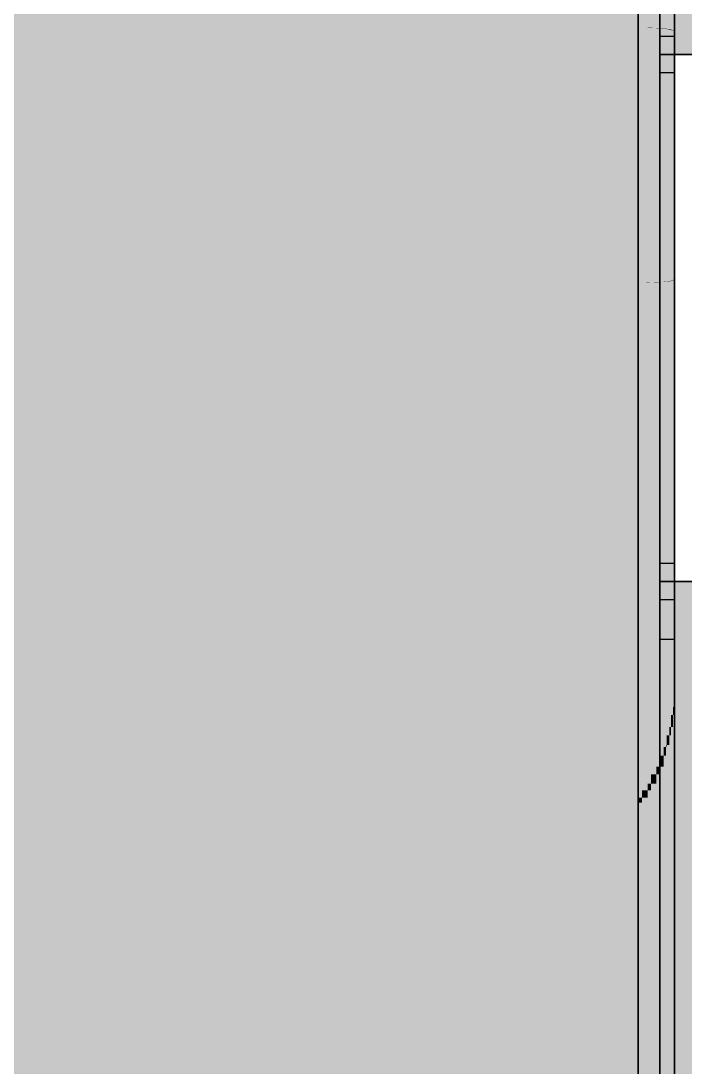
# Model space of a CAD drawing. Extents: x 0 to 756, y -25 to 420.
# Drawn here: x 351.031 to 352.869, y 303.188 to 306.086 of the extents above; entities that cross this region are included whole.
import ezdxf

# ---------------------------------------------------------------- set-up
doc = ezdxf.new("R2010")
doc.units = 0
doc.layers.get('0').update_dxf_attribs({"lineweight": 25})
doc.layers.add('0-Shading', color=7, linetype='Continuous', lineweight=25)
for name, color, linetype, lineweight, true_color in [('L_Aussenluft', 7, 'Continuous', 35, 0x66ff33), ('L_Aussenluft-Shading', 7, 'Continuous', 35, 0x66ff33), ('L_Fortluft', 7, 'Continuous', 35, 0x993300), ('L_Fortluft-Shading', 7, 'Continuous', 35, 0x993300), ('L_Schalldaempfer', 7, 'Continuous', 35, 0xababab)]:
    doc.layers.add(name, color=color, linetype=linetype, lineweight=lineweight, true_color=true_color)

# ---------------------------------------------------------------- blocks, each defined once
blk = doc.blocks.new('Shading-A0T78ONBOY', base_point=(329.6628, 313.8124))
at = {"layer": '0-Shading', "color": 7, "true_color": 0xffffff}
for points in [[(337.5837, 306.067), (352.7394, 306.067), (329.6659, 312.9883)], [(352.7394, 306.067), (329.6659, 312.9883), (352.7394, 312.9883)], [(337.6473, 306.0631), (352.7994, 306.0631), (339.0448, 306.7015)], [(352.7994, 306.0631), (339.0448, 306.7015), (352.7994, 306.7015)], [(338.9114, 305.3638), (352.7994, 305.3638), (337.8099, 306.1122)], [(352.7994, 305.3638), (337.8099, 306.1122), (352.7994, 306.1122)], [(340.4812, 305.3599), (352.7394, 305.3599), (341.555, 306.1174)], [(352.7394, 305.3599), (341.555, 306.1174), (352.7394, 306.1174)], [(341.224, 303.9211), (352.7394, 306.067), (337.5837, 306.067)], [(341.0233, 304.06), (352.7994, 306.0631), (337.6473, 306.0631)], [(352.7994, 304.06), (341.0233, 304.06), (352.7994, 306.0631)], [(352.7394, 303.9211), (341.224, 303.9211), (352.7394, 306.067)], [(336.7736, 300.6853), (352.7394, 300.6853), (341.2107, 305.3599)], [(340.4339, 304.4659), (352.7066, 304.4659), (352.7994, 305.3638)], [(340.4339, 304.4659), (352.7994, 305.3638), (341.2863, 305.3638)], [(352.7394, 300.6853), (341.2107, 305.3599), (352.7394, 305.3599)], [(352.3474, 300.9891), (352.7994, 300.9891), (352.7994, 305.3638)], [(346.5389, 300.9891), (352.3474, 300.9891), (340.4339, 304.4659)], [(352.3474, 300.9891), (340.4339, 304.4659), (352.7066, 304.4659)], [(352.7994, 304.1668), (352.8367, 304.1668), (352.7994, 304.373)], [(352.8367, 304.1668), (352.7994, 304.373), (352.8394, 304.373)], [(352.8017, 304.1958), (352.8394, 304.1958), (352.7994, 304.373)], [(352.8394, 304.1958), (352.7994, 304.373), (352.8394, 304.373)], [(352.7994, 304.1958), (352.8017, 304.1958), (352.7994, 304.373)], [(352.8367, 304.1668), (352.8394, 304.1668), (352.8394, 304.373)], [(352.7994, 304.0575), (352.8035, 304.0575), (352.7994, 304.1958)], [(352.8035, 304.0575), (352.7994, 304.1958), (352.8017, 304.1958)], [(352.8035, 304.0575), (352.8394, 304.0575), (352.8017, 304.1958)], [(352.8394, 304.0575), (352.8017, 304.1958), (352.8394, 304.1958)], [(352.7994, 301.2929), (352.8367, 304.1668), (352.7994, 304.1668)], [(352.7994, 301.2929), (352.8394, 301.2929), (352.8367, 304.1668)], [(352.8394, 301.2929), (352.8367, 304.1668), (352.8394, 304.1668)], [(348.5567, 299.5903), (352.7994, 304.06), (341.0233, 304.06)], [(351.0777, 302.2462), (352.7994, 302.2462), (352.7994, 304.06)], [(352.7994, 303.6191), (352.8092, 303.6191), (352.7994, 304.0575)], [(352.8092, 303.6191), (352.7994, 304.0575), (352.8035, 304.0575)], [(352.8092, 303.6191), (352.8394, 303.6191), (352.8035, 304.0575)], [(352.8394, 303.6191), (352.8035, 304.0575), (352.8394, 304.0575)], [(348.6078, 299.5685), (352.7394, 303.9211), (341.224, 303.9211)], [(348.6078, 299.5685), (352.7394, 299.5685), (352.7394, 303.9211)], [(352.7994, 303.2215), (352.8144, 303.2215), (352.7994, 303.6191)], [(352.8144, 303.2215), (352.7994, 303.6191), (352.8092, 303.6191)], [(352.8144, 303.2215), (352.8394, 303.2215), (352.8092, 303.6191)], [(352.8394, 303.2215), (352.8092, 303.6191), (352.8394, 303.6191)], [(352.7994, 302.8167), (352.8196, 302.8167), (352.7994, 303.2215)], [(352.8196, 302.8167), (352.7994, 303.2215), (352.8144, 303.2215)], [(352.8196, 302.8167), (352.8394, 302.8167), (352.8144, 303.2215)], [(352.8394, 302.8167), (352.8144, 303.2215), (352.8394, 303.2215)]]:
    blk.add_solid(points, dxfattribs=at)
at = {"layer": '0-Shading', "color": 7, "true_color": 0xfdfdfd}
for points in [[(352.7533, 306.067), (352.7394, 306.067), (352.7641, 312.988)], [(352.7394, 306.067), (352.7641, 312.988), (352.7394, 312.988)], [(352.7653, 306.0669), (352.7533, 306.0669), (352.7653, 312.9879)], [(352.7533, 306.0669), (352.7653, 312.9879), (352.7641, 312.9879)], [(352.7443, 305.3601), (352.7579, 306.1172), (352.7439, 306.1172)], [(352.7572, 305.3601), (352.7443, 305.3601), (352.7579, 306.1172)], [(352.7621, 305.3601), (352.7572, 305.3601), (352.7624, 306.1171)], [(352.7572, 305.3601), (352.7624, 306.1171), (352.7579, 306.1171)], [(352.7533, 306.0669), (352.7394, 306.0669), (352.7394, 306.067)], [(352.7533, 306.0669), (352.7533, 306.067), (352.7394, 306.067)], [(352.75, 303.9349), (352.7394, 303.9349), (352.7533, 306.0669)], [(352.7394, 303.9349), (352.7533, 306.0669), (352.7394, 306.0669)], [(352.7653, 303.9548), (352.75, 303.9548), (352.7653, 306.0667)], [(352.75, 303.9548), (352.7653, 306.0667), (352.7533, 306.0667)], [(352.7653, 306.0667), (352.7533, 306.0667), (352.7533, 306.0669)], [(352.7653, 306.0667), (352.7653, 306.0669), (352.7533, 306.0669)], [(352.7572, 305.3599), (352.7443, 305.3599), (352.7572, 305.3601)], [(352.7443, 305.3599), (352.7572, 305.3601), (352.7443, 305.3601)], [(352.747, 300.6938), (352.7572, 305.3599), (352.7443, 305.3599)], [(352.7527, 300.6938), (352.747, 300.6938), (352.7572, 305.3599)], [(352.7603, 300.7024), (352.7527, 300.7024), (352.7621, 305.3601)], [(352.7527, 300.7024), (352.7621, 305.3601), (352.7572, 305.3601)], [(352.7621, 305.3601), (352.7572, 305.3601), (352.7621, 305.3601)], [(352.7572, 305.3601), (352.7621, 305.3601), (352.7572, 305.3601)], [(352.75, 303.9349), (352.7653, 303.9548), (352.75, 303.9548)], [(352.7653, 303.9349), (352.75, 303.9349), (352.7653, 303.9548)], [(352.7394, 303.9211), (352.75, 303.9349), (352.7394, 303.9349)], [(352.75, 303.9211), (352.7394, 303.9211), (352.75, 303.9349)], [(352.7653, 298.127), (352.7409, 298.127), (352.7653, 303.9349)], [(352.7409, 298.127), (352.7653, 303.9349), (352.75, 303.9349)], [(352.7409, 298.127), (352.7394, 298.127), (352.75, 303.9211)], [(352.7394, 298.127), (352.75, 303.9211), (352.7394, 303.9211)]]:
    blk.add_solid(points, dxfattribs=at)
at = {"layer": '0-Shading', "color": 7, "true_color": 0xf5f5f5}
for points in [[(352.7783, 306.0667), (352.7653, 306.0667), (352.7883, 312.987)], [(352.7653, 306.0667), (352.7883, 312.987), (352.7653, 312.987)], [(352.7894, 306.0662), (352.7783, 306.0662), (352.7894, 312.987)], [(352.7783, 306.0662), (352.7894, 312.987), (352.7883, 312.987)], [(352.7715, 305.3609), (352.784, 306.116), (352.7709, 306.116)], [(352.7835, 305.3609), (352.7715, 305.3609), (352.784, 306.116)], [(352.7783, 306.0662), (352.7653, 306.0662), (352.7653, 306.0667)], [(352.7783, 306.0662), (352.7783, 306.0667), (352.7653, 306.0667)], [(352.7752, 303.9731), (352.7653, 303.9731), (352.7783, 306.0662)], [(352.7653, 303.9731), (352.7783, 306.0662), (352.7653, 306.0662)], [(352.7894, 303.9991), (352.7752, 303.9991), (352.7894, 306.0657)], [(352.7752, 303.9991), (352.7894, 306.0657), (352.7783, 306.0657)], [(352.7894, 306.0657), (352.7783, 306.0657), (352.7783, 306.0662)], [(352.7894, 306.0657), (352.7894, 306.0662), (352.7783, 306.0662)], [(352.7835, 305.3604), (352.7715, 305.3604), (352.7835, 305.3609)], [(352.7715, 305.3604), (352.7835, 305.3609), (352.7715, 305.3609)], [(352.7749, 300.7529), (352.7835, 305.3604), (352.7715, 305.3604)], [(352.7803, 300.7529), (352.7749, 300.7529), (352.7835, 305.3604)], [(352.7752, 303.9731), (352.7894, 303.9991), (352.7752, 303.9991)], [(352.7894, 303.9731), (352.7752, 303.9731), (352.7894, 303.9991)], [(352.7653, 303.9548), (352.7752, 303.9731), (352.7653, 303.9731)], [(352.7752, 303.9548), (352.7653, 303.9548), (352.7752, 303.9731)], [(352.7667, 298.1267), (352.7653, 298.1267), (352.7752, 303.9548)], [(352.7653, 298.1267), (352.7752, 303.9548), (352.7653, 303.9548)], [(352.7894, 298.1266), (352.7667, 298.1266), (352.7894, 303.9731)], [(352.7667, 298.1266), (352.7894, 303.9731), (352.7752, 303.9731)]]:
    blk.add_solid(points, dxfattribs=at)
at = {"layer": '0-Shading', "color": 254, "true_color": 0xe4e4e4}
for points in [[(352.8005, 306.0657), (352.7894, 306.0657), (352.8057, 310.2325)], [(352.7894, 306.0657), (352.8057, 310.2325), (352.7894, 310.2325)], [(352.8101, 306.0649), (352.8005, 306.0649), (352.8101, 310.2215)], [(352.8005, 306.0649), (352.8101, 310.2215), (352.8057, 310.2215)], [(352.7922, 305.3622), (352.8032, 306.1143), (352.7919, 306.1143)], [(352.8025, 305.3622), (352.7922, 305.3622), (352.8032, 306.1143)], [(352.8005, 306.0649), (352.7894, 306.0649), (352.7894, 306.0657)], [(352.8005, 306.0649), (352.8005, 306.0657), (352.7894, 306.0657)], [(352.798, 304.0207), (352.7894, 304.0207), (352.8005, 306.0649)], [(352.7894, 304.0207), (352.8005, 306.0649), (352.7894, 306.0649)], [(352.8101, 304.0511), (352.798, 304.0511), (352.8101, 306.0641)], [(352.798, 304.0511), (352.8101, 306.0641), (352.8005, 306.0641)], [(352.8101, 306.0641), (352.8005, 306.0641), (352.8005, 306.0649)], [(352.8101, 306.0641), (352.8101, 306.0649), (352.8005, 306.0649)], [(352.8025, 305.3614), (352.7922, 305.3614), (352.8025, 305.3622)], [(352.7922, 305.3614), (352.8025, 305.3622), (352.7922, 305.3622)], [(352.7937, 300.8347), (352.8025, 305.3614), (352.7922, 305.3614)], [(352.7984, 300.8347), (352.7937, 300.8347), (352.8025, 305.3614)], [(352.798, 304.0207), (352.8101, 304.0511), (352.798, 304.0511)], [(352.8101, 304.0207), (352.798, 304.0207), (352.8101, 304.0511)], [(352.7894, 303.9991), (352.798, 304.0207), (352.7894, 304.0207)], [(352.7979, 303.9991), (352.7894, 303.9991), (352.798, 304.0207)], [(352.8101, 302.3175), (352.7959, 302.3175), (352.8101, 304.0207)], [(352.7959, 302.3175), (352.8101, 304.0207), (352.798, 304.0207)], [(352.7959, 302.3339), (352.7894, 302.3339), (352.7979, 303.9991)], [(352.7894, 302.3339), (352.7979, 303.9991), (352.7894, 303.9991)]]:
    blk.add_solid(points, dxfattribs=at)
at = {"layer": '0-Shading', "color": 254, "true_color": 0xcdcdcd}
for points in [[(352.8187, 306.0641), (352.8101, 306.0641), (352.8209, 308.3748)], [(352.8101, 306.0641), (352.8209, 308.3748), (352.8101, 308.3748)], [(352.826, 306.0631), (352.8187, 306.0631), (352.826, 308.3622)], [(352.8187, 306.0631), (352.826, 308.3622), (352.8208, 308.3622)], [(352.8163, 305.3638), (352.8187, 306.1122), (352.8158, 306.1122)], [(352.8187, 305.3638), (352.8163, 305.3638), (352.8187, 306.1122)], [(352.8242, 305.3645), (352.8187, 305.3645), (352.8244, 306.1112)], [(352.8187, 305.3645), (352.8244, 306.1112), (352.8187, 306.1112)], [(352.8187, 306.0631), (352.8101, 306.0631), (352.8101, 306.0641)], [(352.8187, 306.0631), (352.8187, 306.0641), (352.8101, 306.0641)], [(352.8167, 304.0744), (352.8101, 304.0744), (352.8187, 306.0631)], [(352.8101, 304.0744), (352.8187, 306.0631), (352.8101, 306.0631)], [(352.826, 305.7178), (352.8183, 305.7178), (352.826, 306.0621)], [(352.8183, 305.7178), (352.826, 306.0621), (352.8187, 306.0621)], [(352.826, 306.0621), (352.8187, 306.0621), (352.8187, 306.0631)], [(352.826, 306.0621), (352.826, 306.0631), (352.8187, 306.0631)], [(352.8183, 304.08), (352.8167, 304.08), (352.8183, 305.7178)], [(352.826, 304.107), (352.8183, 304.107), (352.8183, 305.7178)], [(352.826, 304.107), (352.826, 305.7178), (352.8183, 305.7178)], [(352.8187, 305.3635), (352.8163, 305.3635), (352.8187, 305.3638)], [(352.8163, 305.3635), (352.8187, 305.3638), (352.8163, 305.3638)], [(352.8189, 301.9607), (352.8187, 305.3635), (352.8163, 305.3635)], [(352.8242, 305.3638), (352.8187, 305.3638), (352.8242, 305.3645)], [(352.8187, 305.3638), (352.8242, 305.3645), (352.8187, 305.3645)], [(352.8196, 301.0329), (352.8242, 305.3638), (352.8187, 305.3638)], [(352.8194, 301.9607), (352.8189, 301.9607), (352.8187, 305.3638)], [(352.8234, 301.0329), (352.8196, 301.0329), (352.8242, 305.3638)], [(352.8183, 304.08), (352.826, 304.107), (352.8183, 304.107)], [(352.826, 304.08), (352.8183, 304.08), (352.826, 304.107)], [(352.8101, 304.0511), (352.8167, 304.0744), (352.8101, 304.0744)], [(352.8167, 304.0511), (352.8101, 304.0511), (352.8167, 304.0744)], [(352.8183, 302.2604), (352.815, 302.2604), (352.8183, 304.0744)], [(352.815, 302.2604), (352.8183, 304.0744), (352.8167, 304.0744)], [(352.8167, 304.0744), (352.8183, 304.08), (352.8167, 304.08)], [(352.8183, 304.0744), (352.8167, 304.0744), (352.8183, 304.08)], [(352.826, 302.2462), (352.8183, 302.2462), (352.826, 304.08)], [(352.8183, 302.2462), (352.826, 304.08), (352.8183, 304.08)], [(352.815, 302.2815), (352.8101, 302.2815), (352.8167, 304.0511)], [(352.8101, 302.2815), (352.8167, 304.0511), (352.8101, 304.0511)]]:
    blk.add_solid(points, dxfattribs=at)
at = {"layer": '0-Shading', "color": 253, "true_color": 0xb0b0b0}
for points in [[(352.8314, 306.0621), (352.826, 306.0621), (352.8322, 307.5274)], [(352.826, 306.0621), (352.8322, 307.5274), (352.826, 307.5274)], [(352.836, 306.0609), (352.8314, 306.0609), (352.836, 307.5164)], [(352.8314, 306.0609), (352.836, 307.5164), (352.8322, 307.5164)], [(352.8289, 305.3666), (352.834, 306.1084), (352.8286, 306.1084)], [(352.8339, 305.3666), (352.8289, 305.3666), (352.834, 306.1084)], [(352.8314, 306.0609), (352.826, 306.0609), (352.826, 306.0621)], [(352.8314, 306.0609), (352.8314, 306.0621), (352.826, 306.0621)], [(352.8302, 304.1306), (352.826, 304.1306), (352.8314, 306.0609)], [(352.826, 304.1306), (352.8314, 306.0609), (352.826, 306.0609)], [(352.836, 304.1631), (352.8302, 304.1631), (352.836, 306.0598)], [(352.8302, 304.1631), (352.836, 306.0598), (352.8314, 306.0598)], [(352.836, 306.0598), (352.8314, 306.0598), (352.8314, 306.0609)], [(352.836, 306.0598), (352.836, 306.0609), (352.8314, 306.0609)], [(352.8339, 305.3654), (352.8289, 305.3654), (352.8339, 305.3666)], [(352.8289, 305.3654), (352.8339, 305.3666), (352.8289, 305.3666)], [(352.8304, 301.1773), (352.8339, 305.3654), (352.8289, 305.3654)], [(352.8328, 301.1773), (352.8304, 301.1773), (352.8339, 305.3654)], [(352.8302, 304.1306), (352.836, 304.1631), (352.8302, 304.1631)], [(352.836, 304.1306), (352.8302, 304.1306), (352.836, 304.1631)], [(352.826, 304.107), (352.8302, 304.1306), (352.826, 304.1306)], [(352.8302, 304.107), (352.826, 304.107), (352.8302, 304.1306)], [(352.836, 302.189), (352.829, 302.189), (352.836, 304.1306)], [(352.829, 302.189), (352.836, 304.1306), (352.8302, 304.1306)], [(352.8291, 302.2132), (352.826, 302.2132), (352.8302, 304.107)], [(352.826, 302.2132), (352.8302, 304.107), (352.826, 304.107)]]:
    blk.add_solid(points, dxfattribs=at)
at = {"layer": '0-Shading', "color": 252, "true_color": 0x909090}
for points in [[(352.8378, 306.0598), (352.836, 306.0598), (352.838, 307.0179)], [(352.836, 306.0598), (352.838, 307.0179), (352.836, 307.0179)], [(352.8394, 306.0584), (352.8378, 306.0584), (352.8394, 307.0093)], [(352.8378, 306.0584), (352.8394, 307.0093), (352.838, 307.0093)], [(352.8384, 305.3688), (352.8367, 305.3688), (352.8385, 306.1054)], [(352.8367, 305.3688), (352.8385, 306.1054), (352.8367, 306.1054)], [(352.8378, 306.0584), (352.836, 306.0584), (352.836, 306.0598)], [(352.8378, 306.0584), (352.8378, 306.0598), (352.836, 306.0598)], [(352.8374, 304.1855), (352.836, 304.1855), (352.8378, 306.0584)], [(352.836, 304.1855), (352.8378, 306.0584), (352.836, 306.0584)], [(352.8394, 304.2157), (352.8374, 304.2157), (352.8394, 306.0572)], [(352.8374, 304.2157), (352.8394, 306.0572), (352.8378, 306.0572)], [(352.8394, 306.0572), (352.8378, 306.0572), (352.8378, 306.0584)], [(352.8394, 306.0572), (352.8394, 306.0584), (352.8378, 306.0584)], [(352.8384, 305.3675), (352.8367, 305.3675), (352.8384, 305.3688)], [(352.8367, 305.3675), (352.8384, 305.3688), (352.8367, 305.3688)], [(352.8371, 301.3343), (352.8384, 305.3675), (352.8367, 305.3675)], [(352.838, 301.3343), (352.8371, 301.3343), (352.8384, 305.3675)], [(352.8374, 304.1855), (352.8394, 304.2157), (352.8374, 304.2157)], [(352.8394, 304.1855), (352.8374, 304.1855), (352.8394, 304.2157)], [(352.836, 304.1631), (352.8374, 304.1855), (352.836, 304.1855)], [(352.8374, 304.1631), (352.836, 304.1631), (352.8374, 304.1855)], [(352.8394, 302.1081), (352.837, 302.1081), (352.8394, 304.1855)], [(352.837, 302.1081), (352.8394, 304.1855), (352.8374, 304.1855)], [(352.837, 302.1337), (352.836, 302.1337), (352.8374, 304.1631)], [(352.836, 302.1337), (352.8374, 304.1631), (352.836, 304.1631)]]:
    blk.add_solid(points, dxfattribs=at)
at = {"layer": '0-Shading', "color": 7, "true_color": 0xfefefe}
for points in [[(352.7394, 305.3599), (352.7443, 305.3599), (352.7394, 306.1174)], [(352.7443, 305.3599), (352.7394, 306.1174), (352.7439, 306.1174)], [(352.7994, 305.993), (352.8394, 306.0027), (352.7994, 306.0027)], [(352.7994, 305.993), (352.8394, 305.993), (352.8394, 306.0027)], [(352.8394, 305.993), (352.8394, 306.0027), (352.7994, 306.0027)], [(352.7994, 305.993), (352.8394, 305.993), (352.7994, 306.0027)], [(352.7994, 305.993), (352.8394, 305.993), (352.8394, 306.0027)], [(352.7994, 305.993), (352.8394, 306.0027), (352.7994, 306.0027)], [(352.8394, 305.993), (352.8394, 306.0027), (352.7994, 306.0027)], [(352.7994, 305.993), (352.8394, 305.993), (352.7994, 306.0027)], [(352.7994, 305.9832), (352.8394, 305.993), (352.7994, 305.993)], [(352.7994, 305.9832), (352.8394, 305.9832), (352.8394, 305.993)], [(352.8394, 305.9832), (352.8394, 305.993), (352.7994, 305.993)], [(352.7994, 305.9832), (352.8394, 305.9832), (352.7994, 305.993)], [(352.7994, 305.9832), (352.8394, 305.9832), (352.8394, 305.993)], [(352.7994, 305.9832), (352.8394, 305.993), (352.7994, 305.993)], [(352.8394, 305.9832), (352.8394, 305.993), (352.7994, 305.993)], [(352.7994, 305.9832), (352.8394, 305.9832), (352.7994, 305.993)], [(352.747, 300.6881), (352.7394, 300.6881), (352.7443, 305.3599)], [(352.7394, 300.6881), (352.7443, 305.3599), (352.7394, 305.3599)], [(352.7994, 304.533), (352.8394, 304.5427), (352.7994, 304.5427)], [(352.7994, 304.533), (352.8394, 304.533), (352.8394, 304.5427)], [(352.8394, 304.533), (352.8394, 304.5427), (352.7994, 304.5427)], [(352.7994, 304.533), (352.8394, 304.533), (352.7994, 304.5427)], [(352.7994, 304.533), (352.8394, 304.533), (352.8394, 304.5427)], [(352.7994, 304.533), (352.8394, 304.5427), (352.7994, 304.5427)], [(352.8394, 304.533), (352.8394, 304.5427), (352.7994, 304.5427)], [(352.7994, 304.533), (352.8394, 304.533), (352.7994, 304.5427)], [(352.7994, 304.5232), (352.8394, 304.533), (352.7994, 304.533)], [(352.7994, 304.5232), (352.8394, 304.5232), (352.8394, 304.533)], [(352.8394, 304.5232), (352.8394, 304.533), (352.7994, 304.533)], [(352.7994, 304.5232), (352.8394, 304.5232), (352.7994, 304.533)], [(352.7994, 304.5232), (352.8394, 304.5232), (352.8394, 304.533)], [(352.7994, 304.5232), (352.8394, 304.533), (352.7994, 304.533)], [(352.8394, 304.5232), (352.8394, 304.533), (352.7994, 304.533)], [(352.7994, 304.5232), (352.8394, 304.5232), (352.7994, 304.533)]]:
    blk.add_solid(points, dxfattribs=at)
at = {"layer": '0-Shading', "color": 7, "true_color": 0xf9f9f9}
for points in [[(352.7715, 305.3604), (352.7621, 305.3604), (352.7709, 306.1167)], [(352.7621, 305.3604), (352.7709, 306.1167), (352.7624, 306.1167)], [(352.7994, 306.0027), (352.8394, 306.0027), (352.8394, 306.0121)], [(352.7994, 306.0027), (352.8394, 306.0121), (352.7994, 306.0121)], [(352.8394, 306.0027), (352.8394, 306.0121), (352.7994, 306.0121)], [(352.7994, 306.0027), (352.8394, 306.0027), (352.7994, 306.0121)], [(352.7994, 306.0027), (352.8394, 306.0027), (352.8394, 306.0121)], [(352.7994, 306.0027), (352.8394, 306.0121), (352.7994, 306.0121)], [(352.7994, 306.0027), (352.8394, 306.0027), (352.7994, 306.0121)], [(352.8394, 306.0027), (352.8394, 306.0121), (352.7994, 306.0121)], [(352.7994, 305.9738), (352.8394, 305.9832), (352.7994, 305.9832)], [(352.7994, 305.9738), (352.8394, 305.9738), (352.8394, 305.9832)], [(352.8394, 305.9738), (352.8394, 305.9832), (352.7994, 305.9832)], [(352.7994, 305.9738), (352.8394, 305.9738), (352.7994, 305.9832)], [(352.7994, 305.9738), (352.8394, 305.9832), (352.7994, 305.9832)], [(352.7994, 305.9738), (352.8394, 305.9738), (352.8394, 305.9832)], [(352.8394, 305.9738), (352.8394, 305.9832), (352.7994, 305.9832)], [(352.7994, 305.9738), (352.8394, 305.9738), (352.7994, 305.9832)], [(352.7749, 300.736), (352.7603, 300.736), (352.7715, 305.3601)], [(352.7603, 300.736), (352.7715, 305.3601), (352.7621, 305.3601)], [(352.7715, 305.3601), (352.7621, 305.3601), (352.7715, 305.3604)], [(352.7621, 305.3601), (352.7715, 305.3604), (352.7621, 305.3604)], [(352.7994, 304.5427), (352.8394, 304.5521), (352.7994, 304.5521)], [(352.7994, 304.5427), (352.8394, 304.5427), (352.8394, 304.5521)], [(352.8394, 304.5427), (352.8394, 304.5521), (352.7994, 304.5521)], [(352.7994, 304.5427), (352.8394, 304.5427), (352.7994, 304.5521)], [(352.7994, 304.5427), (352.8394, 304.5427), (352.8394, 304.5521)], [(352.7994, 304.5427), (352.8394, 304.5521), (352.7994, 304.5521)], [(352.8394, 304.5427), (352.8394, 304.5521), (352.7994, 304.5521)], [(352.7994, 304.5427), (352.8394, 304.5427), (352.7994, 304.5521)], [(352.7994, 304.5138), (352.8394, 304.5232), (352.7994, 304.5232)], [(352.7994, 304.5138), (352.8394, 304.5138), (352.8394, 304.5232)], [(352.8394, 304.5138), (352.8394, 304.5232), (352.7994, 304.5232)], [(352.7994, 304.5138), (352.8394, 304.5138), (352.7994, 304.5232)], [(352.7994, 304.5138), (352.8394, 304.5232), (352.7994, 304.5232)], [(352.7994, 304.5138), (352.8394, 304.5138), (352.8394, 304.5232)], [(352.8394, 304.5138), (352.8394, 304.5232), (352.7994, 304.5232)], [(352.7994, 304.5138), (352.8394, 304.5138), (352.7994, 304.5232)]]:
    blk.add_solid(points, dxfattribs=at)
at = {"layer": '0-Shading', "color": 7, "true_color": 0xefefef}
for points in [[(352.7922, 305.3614), (352.7835, 305.3614), (352.7919, 306.1154)], [(352.7835, 305.3614), (352.7919, 306.1154), (352.784, 306.1154)], [(352.7994, 306.0121), (352.8394, 306.0121), (352.8394, 306.0207)], [(352.7994, 306.0121), (352.8394, 306.0207), (352.7994, 306.0207)], [(352.8394, 306.0121), (352.8394, 306.0207), (352.7994, 306.0207)], [(352.7994, 306.0121), (352.8394, 306.0121), (352.7994, 306.0207)], [(352.7994, 306.0121), (352.8394, 306.0121), (352.8394, 306.0207)], [(352.7994, 306.0121), (352.8394, 306.0207), (352.7994, 306.0207)], [(352.7994, 306.0121), (352.8394, 306.0121), (352.7994, 306.0207)], [(352.8394, 306.0121), (352.8394, 306.0207), (352.7994, 306.0207)], [(352.7994, 305.9652), (352.8394, 305.9738), (352.7994, 305.9738)], [(352.7994, 305.9652), (352.8394, 305.9652), (352.8394, 305.9738)], [(352.8394, 305.9652), (352.8394, 305.9738), (352.7994, 305.9738)], [(352.7994, 305.9652), (352.8394, 305.9652), (352.7994, 305.9738)], [(352.7994, 305.9652), (352.8394, 305.9738), (352.7994, 305.9738)], [(352.7994, 305.9652), (352.8394, 305.9652), (352.8394, 305.9738)], [(352.8394, 305.9652), (352.8394, 305.9738), (352.7994, 305.9738)], [(352.7994, 305.9652), (352.8394, 305.9652), (352.7994, 305.9738)], [(352.7937, 300.8074), (352.7803, 300.8074), (352.7922, 305.3609)], [(352.7803, 300.8074), (352.7922, 305.3609), (352.7835, 305.3609)], [(352.7922, 305.3609), (352.7835, 305.3609), (352.7922, 305.3614)], [(352.7835, 305.3609), (352.7922, 305.3614), (352.7835, 305.3614)], [(352.7994, 304.5521), (352.8394, 304.5607), (352.7994, 304.5607)], [(352.7994, 304.5521), (352.8394, 304.5521), (352.8394, 304.5607)], [(352.8394, 304.5521), (352.8394, 304.5607), (352.7994, 304.5607)], [(352.7994, 304.5521), (352.8394, 304.5521), (352.7994, 304.5607)], [(352.7994, 304.5521), (352.8394, 304.5521), (352.8394, 304.5607)], [(352.7994, 304.5521), (352.8394, 304.5607), (352.7994, 304.5607)], [(352.7994, 304.5521), (352.8394, 304.5521), (352.7994, 304.5607)], [(352.8394, 304.5521), (352.8394, 304.5607), (352.7994, 304.5607)], [(352.7994, 304.5052), (352.8394, 304.5138), (352.7994, 304.5138)], [(352.7994, 304.5052), (352.8394, 304.5052), (352.8394, 304.5138)], [(352.8394, 304.5052), (352.8394, 304.5138), (352.7994, 304.5138)], [(352.7994, 304.5052), (352.8394, 304.5052), (352.7994, 304.5138)], [(352.7994, 304.5052), (352.8394, 304.5138), (352.7994, 304.5138)], [(352.7994, 304.5052), (352.8394, 304.5052), (352.8394, 304.5138)], [(352.8394, 304.5052), (352.8394, 304.5138), (352.7994, 304.5138)], [(352.7994, 304.5052), (352.8394, 304.5052), (352.7994, 304.5138)]]:
    blk.add_solid(points, dxfattribs=at)
at = {"layer": '0-Shading', "color": 254, "true_color": 0xe2e2e2}
for points in [[(352.8101, 305.3628), (352.8025, 305.3628), (352.8101, 306.1136)], [(352.8025, 305.3628), (352.8101, 306.1136), (352.8032, 306.1136)], [(352.7994, 306.0207), (352.8394, 306.0207), (352.8394, 306.0283)], [(352.7994, 306.0207), (352.8394, 306.0283), (352.7994, 306.0283)], [(352.8394, 306.0207), (352.8394, 306.0283), (352.7994, 306.0283)], [(352.7994, 306.0207), (352.8394, 306.0207), (352.7994, 306.0283)], [(352.7994, 306.0207), (352.8394, 306.0207), (352.8394, 306.0283)], [(352.7994, 306.0207), (352.8394, 306.0283), (352.7994, 306.0283)], [(352.7994, 306.0207), (352.8394, 306.0207), (352.7994, 306.0283)], [(352.8394, 306.0207), (352.8394, 306.0283), (352.7994, 306.0283)], [(352.7994, 305.9576), (352.8394, 305.9652), (352.7994, 305.9652)], [(352.7994, 305.9576), (352.8394, 305.9576), (352.8394, 305.9652)], [(352.8394, 305.9576), (352.8394, 305.9652), (352.7994, 305.9652)], [(352.7994, 305.9576), (352.8394, 305.9576), (352.7994, 305.9652)], [(352.7994, 305.9576), (352.8394, 305.9652), (352.7994, 305.9652)], [(352.7994, 305.9576), (352.8394, 305.9576), (352.8394, 305.9652)], [(352.8394, 305.9576), (352.8394, 305.9652), (352.7994, 305.9652)], [(352.7994, 305.9576), (352.8394, 305.9576), (352.7994, 305.9652)], [(352.8101, 300.9078), (352.7985, 300.9078), (352.8101, 305.3622)], [(352.7985, 300.9078), (352.8101, 305.3622), (352.8025, 305.3622)], [(352.8101, 305.3622), (352.8025, 305.3622), (352.8101, 305.3628)], [(352.8025, 305.3622), (352.8101, 305.3628), (352.8025, 305.3628)], [(352.7994, 304.5607), (352.8394, 304.5683), (352.7994, 304.5683)], [(352.7994, 304.5607), (352.8394, 304.5607), (352.8394, 304.5683)], [(352.8394, 304.5607), (352.8394, 304.5683), (352.7994, 304.5683)], [(352.7994, 304.5607), (352.8394, 304.5607), (352.7994, 304.5683)], [(352.7994, 304.5607), (352.8394, 304.5607), (352.8394, 304.5683)], [(352.7994, 304.5607), (352.8394, 304.5683), (352.7994, 304.5683)], [(352.7994, 304.5607), (352.8394, 304.5607), (352.7994, 304.5683)], [(352.8394, 304.5607), (352.8394, 304.5683), (352.7994, 304.5683)], [(352.7994, 304.4976), (352.8394, 304.5052), (352.7994, 304.5052)], [(352.7994, 304.4976), (352.8394, 304.4976), (352.8394, 304.5052)], [(352.8394, 304.4976), (352.8394, 304.5052), (352.7994, 304.5052)], [(352.7994, 304.4976), (352.8394, 304.4976), (352.7994, 304.5052)], [(352.7994, 304.4976), (352.8394, 304.5052), (352.7994, 304.5052)], [(352.7994, 304.4976), (352.8394, 304.4976), (352.8394, 304.5052)], [(352.8394, 304.4976), (352.8394, 304.5052), (352.7994, 304.5052)], [(352.7994, 304.4976), (352.8394, 304.4976), (352.7994, 304.5052)]]:
    blk.add_solid(points, dxfattribs=at)
at = {"layer": '0-Shading', "color": 254, "true_color": 0xd0d0d0}
for points in [[(352.8163, 305.3635), (352.8101, 305.3635), (352.8158, 306.1127)], [(352.8101, 305.3635), (352.8158, 306.1127), (352.8101, 306.1127)], [(352.7994, 306.0283), (352.8394, 306.0283), (352.8394, 306.0345)], [(352.7994, 306.0283), (352.8394, 306.0345), (352.7994, 306.0345)], [(352.8394, 306.0283), (352.8394, 306.0345), (352.7994, 306.0345)], [(352.7994, 306.0283), (352.8394, 306.0283), (352.7994, 306.0345)], [(352.7994, 306.0283), (352.8394, 306.0283), (352.8394, 306.0345)], [(352.7994, 306.0283), (352.8394, 306.0345), (352.7994, 306.0345)], [(352.7994, 306.0283), (352.8394, 306.0283), (352.7994, 306.0345)], [(352.8394, 306.0283), (352.8394, 306.0345), (352.7994, 306.0345)], [(352.7994, 305.9514), (352.8394, 305.9576), (352.7994, 305.9576)], [(352.7994, 305.9514), (352.8394, 305.9514), (352.8394, 305.9576)], [(352.8394, 305.9514), (352.8394, 305.9576), (352.7994, 305.9576)], [(352.7994, 305.9514), (352.8394, 305.9514), (352.7994, 305.9576)], [(352.7994, 305.9514), (352.8394, 305.9576), (352.7994, 305.9576)], [(352.7994, 305.9514), (352.8394, 305.9514), (352.8394, 305.9576)], [(352.8394, 305.9514), (352.8394, 305.9576), (352.7994, 305.9576)], [(352.7994, 305.9514), (352.8394, 305.9514), (352.7994, 305.9576)], [(352.8163, 305.3628), (352.8101, 305.3628), (352.8163, 305.3635)], [(352.8101, 305.3628), (352.8163, 305.3635), (352.8101, 305.3635)], [(352.8196, 300.9958), (352.8101, 300.9958), (352.8163, 305.3628)], [(352.8101, 300.9958), (352.8163, 305.3628), (352.8101, 305.3628)], [(352.7994, 304.5683), (352.8394, 304.5745), (352.7994, 304.5745)], [(352.7994, 304.5683), (352.8394, 304.5683), (352.8394, 304.5745)], [(352.8394, 304.5683), (352.8394, 304.5745), (352.7994, 304.5745)], [(352.7994, 304.5683), (352.8394, 304.5683), (352.7994, 304.5745)], [(352.7994, 304.5683), (352.8394, 304.5683), (352.8394, 304.5745)], [(352.7994, 304.5683), (352.8394, 304.5745), (352.7994, 304.5745)], [(352.7994, 304.5683), (352.8394, 304.5683), (352.7994, 304.5745)], [(352.8394, 304.5683), (352.8394, 304.5745), (352.7994, 304.5745)], [(352.7994, 304.4914), (352.8394, 304.4976), (352.7994, 304.4976)], [(352.7994, 304.4914), (352.8394, 304.4914), (352.8394, 304.4976)], [(352.8394, 304.4914), (352.8394, 304.4976), (352.7994, 304.4976)], [(352.7994, 304.4914), (352.8394, 304.4914), (352.7994, 304.4976)], [(352.7994, 304.4914), (352.8394, 304.4976), (352.7994, 304.4976)], [(352.7994, 304.4914), (352.8394, 304.4914), (352.8394, 304.4976)], [(352.8394, 304.4914), (352.8394, 304.4976), (352.7994, 304.4976)], [(352.7994, 304.4914), (352.8394, 304.4914), (352.7994, 304.4976)]]:
    blk.add_solid(points, dxfattribs=at)
at = {"layer": '0-Shading', "color": 9, "true_color": 0xbbbbbb}
for points in [[(352.8289, 305.3654), (352.8242, 305.3654), (352.8286, 306.1101)], [(352.8242, 305.3654), (352.8286, 306.1101), (352.8244, 306.1101)], [(352.7994, 306.0345), (352.8394, 306.0345), (352.8394, 306.0392)], [(352.7994, 306.0345), (352.8394, 306.0392), (352.7994, 306.0392)], [(352.8394, 306.0345), (352.8394, 306.0392), (352.7994, 306.0392)], [(352.7994, 306.0345), (352.8394, 306.0345), (352.7994, 306.0392)], [(352.7994, 306.0345), (352.8394, 306.0345), (352.8394, 306.0392)], [(352.7994, 306.0345), (352.8394, 306.0392), (352.7994, 306.0392)], [(352.7994, 306.0345), (352.8394, 306.0345), (352.7994, 306.0392)], [(352.8394, 306.0345), (352.8394, 306.0392), (352.7994, 306.0392)], [(352.7994, 305.9467), (352.8394, 305.9514), (352.7994, 305.9514)], [(352.7994, 305.9467), (352.8394, 305.9467), (352.8394, 305.9514)], [(352.8394, 305.9467), (352.8394, 305.9514), (352.7994, 305.9514)], [(352.7994, 305.9467), (352.8394, 305.9467), (352.7994, 305.9514)], [(352.7994, 305.9467), (352.8394, 305.9514), (352.7994, 305.9514)], [(352.7994, 305.9467), (352.8394, 305.9467), (352.8394, 305.9514)], [(352.8394, 305.9467), (352.8394, 305.9514), (352.7994, 305.9514)], [(352.7994, 305.9467), (352.8394, 305.9467), (352.7994, 305.9514)], [(352.8304, 301.1326), (352.8234, 301.1326), (352.8289, 305.3645)], [(352.8234, 301.1326), (352.8289, 305.3645), (352.8242, 305.3645)], [(352.8289, 305.3645), (352.8242, 305.3645), (352.8289, 305.3654)], [(352.8242, 305.3645), (352.8289, 305.3654), (352.8242, 305.3654)], [(352.7994, 304.5745), (352.8394, 304.5791), (352.7994, 304.5791)], [(352.7994, 304.5745), (352.8394, 304.5745), (352.8394, 304.5791)], [(352.8394, 304.5745), (352.8394, 304.5791), (352.7994, 304.5791)], [(352.7994, 304.5745), (352.8394, 304.5745), (352.7994, 304.5791)], [(352.7994, 304.5745), (352.8394, 304.5745), (352.8394, 304.5791)], [(352.7994, 304.5745), (352.8394, 304.5791), (352.7994, 304.5791)], [(352.7994, 304.5745), (352.8394, 304.5745), (352.7994, 304.5791)], [(352.8394, 304.5745), (352.8394, 304.5791), (352.7994, 304.5791)], [(352.7994, 304.4868), (352.8394, 304.4914), (352.7994, 304.4914)], [(352.7994, 304.4868), (352.8394, 304.4868), (352.8394, 304.4914)], [(352.8394, 304.4868), (352.8394, 304.4914), (352.7994, 304.4914)], [(352.7994, 304.4868), (352.8394, 304.4868), (352.7994, 304.4914)], [(352.7994, 304.4868), (352.8394, 304.4914), (352.7994, 304.4914)], [(352.7994, 304.4868), (352.8394, 304.4868), (352.8394, 304.4914)], [(352.8394, 304.4868), (352.8394, 304.4914), (352.7994, 304.4914)], [(352.7994, 304.4868), (352.8394, 304.4868), (352.7994, 304.4914)]]:
    blk.add_solid(points, dxfattribs=at)
at = {"layer": '0-Shading', "color": 253, "true_color": 0xa4a4a4}
for points in [[(352.8367, 305.3675), (352.8339, 305.3675), (352.8367, 306.1073)], [(352.8339, 305.3675), (352.8367, 306.1073), (352.834, 306.1073)], [(352.7994, 306.0392), (352.8394, 306.0392), (352.8394, 306.042)], [(352.7994, 306.0392), (352.8394, 306.042), (352.7994, 306.042)], [(352.8394, 306.0392), (352.8394, 306.042), (352.7994, 306.042)], [(352.7994, 306.0392), (352.8394, 306.0392), (352.7994, 306.042)], [(352.7994, 306.0392), (352.8394, 306.0392), (352.8394, 306.042)], [(352.7994, 306.0392), (352.8394, 306.042), (352.7994, 306.042)], [(352.7994, 306.0392), (352.8394, 306.0392), (352.7994, 306.042)], [(352.8394, 306.0392), (352.8394, 306.042), (352.7994, 306.042)], [(352.7994, 305.9439), (352.8394, 305.9467), (352.7994, 305.9467)], [(352.7994, 305.9439), (352.8394, 305.9439), (352.8394, 305.9467)], [(352.8394, 305.9439), (352.8394, 305.9467), (352.7994, 305.9467)], [(352.7994, 305.9439), (352.8394, 305.9439), (352.7994, 305.9467)], [(352.7994, 305.9439), (352.8394, 305.9467), (352.7994, 305.9467)], [(352.7994, 305.9439), (352.8394, 305.9439), (352.8394, 305.9467)], [(352.8394, 305.9439), (352.8394, 305.9467), (352.7994, 305.9467)], [(352.7994, 305.9439), (352.8394, 305.9439), (352.7994, 305.9467)], [(352.8371, 301.2845), (352.8329, 301.2845), (352.8367, 305.3666)], [(352.8329, 301.2845), (352.8367, 305.3666), (352.8339, 305.3666)], [(352.8367, 305.3666), (352.8339, 305.3666), (352.8367, 305.3675)], [(352.8339, 305.3666), (352.8367, 305.3675), (352.8339, 305.3675)], [(352.7994, 304.5791), (352.8394, 304.582), (352.7994, 304.582)], [(352.7994, 304.5791), (352.8394, 304.5791), (352.8394, 304.582)], [(352.8394, 304.5791), (352.8394, 304.582), (352.7994, 304.582)], [(352.7994, 304.5791), (352.8394, 304.5791), (352.7994, 304.582)], [(352.7994, 304.5791), (352.8394, 304.5791), (352.8394, 304.582)], [(352.7994, 304.5791), (352.8394, 304.582), (352.7994, 304.582)], [(352.7994, 304.5791), (352.8394, 304.5791), (352.7994, 304.582)], [(352.8394, 304.5791), (352.8394, 304.582), (352.7994, 304.582)], [(352.7994, 304.4839), (352.8394, 304.4868), (352.7994, 304.4868)], [(352.7994, 304.4839), (352.8394, 304.4839), (352.8394, 304.4868)], [(352.8394, 304.4839), (352.8394, 304.4868), (352.7994, 304.4868)], [(352.7994, 304.4839), (352.8394, 304.4839), (352.7994, 304.4868)], [(352.7994, 304.4839), (352.8394, 304.4868), (352.7994, 304.4868)], [(352.7994, 304.4839), (352.8394, 304.4839), (352.8394, 304.4868)], [(352.8394, 304.4839), (352.8394, 304.4868), (352.7994, 304.4868)], [(352.7994, 304.4839), (352.8394, 304.4839), (352.7994, 304.4868)]]:
    blk.add_solid(points, dxfattribs=at)
at = {"layer": '0-Shading', "color": 252, "true_color": 0x8b8b8b}
for points in [[(352.8394, 305.3697), (352.8384, 305.3697), (352.8394, 306.1043)], [(352.8384, 305.3697), (352.8394, 306.1043), (352.8385, 306.1043)], [(352.7994, 306.042), (352.8394, 306.042), (352.8394, 306.0429)], [(352.7994, 306.042), (352.8394, 306.0429), (352.7994, 306.0429)], [(352.8394, 306.042), (352.8394, 306.0429), (352.7994, 306.0429)], [(352.7994, 306.042), (352.8394, 306.042), (352.7994, 306.0429)], [(352.7994, 306.042), (352.8394, 306.042), (352.8394, 306.0429)], [(352.7994, 306.042), (352.8394, 306.0429), (352.7994, 306.0429)], [(352.7994, 306.042), (352.8394, 306.042), (352.7994, 306.0429)], [(352.8394, 306.042), (352.8394, 306.0429), (352.7994, 306.0429)], [(352.7994, 305.943), (352.8394, 305.9439), (352.7994, 305.9439)], [(352.7994, 305.943), (352.8394, 305.943), (352.8394, 305.9439)], [(352.8394, 305.943), (352.8394, 305.9439), (352.7994, 305.9439)], [(352.7994, 305.943), (352.8394, 305.943), (352.7994, 305.9439)], [(352.7994, 305.943), (352.8394, 305.9439), (352.7994, 305.9439)], [(352.7994, 305.943), (352.8394, 305.943), (352.8394, 305.9439)], [(352.8394, 305.943), (352.8394, 305.9439), (352.7994, 305.9439)], [(352.7994, 305.943), (352.8394, 305.943), (352.7994, 305.9439)], [(352.8394, 301.4449), (352.838, 301.4449), (352.8394, 305.3688)], [(352.838, 301.4449), (352.8394, 305.3688), (352.8384, 305.3688)], [(352.8394, 305.3688), (352.8384, 305.3688), (352.8394, 305.3697)], [(352.8384, 305.3688), (352.8394, 305.3697), (352.8384, 305.3697)], [(352.7994, 304.582), (352.8394, 304.5829), (352.7994, 304.5829)], [(352.7994, 304.582), (352.8394, 304.582), (352.8394, 304.5829)], [(352.8394, 304.582), (352.8394, 304.5829), (352.7994, 304.5829)], [(352.7994, 304.582), (352.8394, 304.582), (352.7994, 304.5829)], [(352.7994, 304.582), (352.8394, 304.582), (352.8394, 304.5829)], [(352.7994, 304.582), (352.8394, 304.5829), (352.7994, 304.5829)], [(352.7994, 304.582), (352.8394, 304.582), (352.7994, 304.5829)], [(352.8394, 304.582), (352.8394, 304.5829), (352.7994, 304.5829)], [(352.7994, 304.4829), (352.8394, 304.4839), (352.7994, 304.4839)], [(352.7994, 304.4829), (352.8394, 304.4829), (352.8394, 304.4839)], [(352.8394, 304.4829), (352.8394, 304.4839), (352.7994, 304.4839)], [(352.7994, 304.4829), (352.8394, 304.4829), (352.7994, 304.4839)], [(352.7994, 304.4829), (352.8394, 304.4839), (352.7994, 304.4839)], [(352.7994, 304.4829), (352.8394, 304.4829), (352.8394, 304.4839)], [(352.8394, 304.4829), (352.8394, 304.4839), (352.7994, 304.4839)], [(352.7994, 304.4829), (352.8394, 304.4829), (352.7994, 304.4839)]]:
    blk.add_solid(points, dxfattribs=at)
blk = doc.blocks.new('Shading-A0T78OP9OY', base_point=(354.1994, 303.7272))
at = {"layer": 'L_Fortluft-Shading', "color": 24, "true_color": 0x993300}
for points in [[(352.7994, 304.4829), (353.7994, 304.4829), (352.7994, 304.533)], [(353.7994, 304.4829), (352.7994, 304.533), (353.7994, 304.533)], [(352.7994, 304.2368), (353.7994, 304.2368), (352.7994, 304.4829)], [(353.7994, 304.2368), (352.7994, 304.4829), (353.7994, 304.4829)], [(352.7994, 304.073), (353.7994, 304.073), (352.7994, 304.2368)], [(353.7994, 304.073), (352.7994, 304.2368), (353.7994, 304.2368)], [(352.7994, 304.0417), (353.7994, 304.0417), (352.7994, 304.073)], [(353.7994, 304.0417), (352.7994, 304.073), (353.7994, 304.073)], [(352.7994, 303.5981), (353.7994, 303.5981), (352.7994, 304.0417)], [(353.7994, 303.5981), (352.7994, 304.0417), (353.7994, 304.0417)], [(352.7994, 303.1552), (353.7994, 303.1552), (352.7994, 303.5981)], [(353.7994, 303.1552), (352.7994, 303.5981), (353.7994, 303.5981)]]:
    blk.add_solid(points, dxfattribs=at)
blk = doc.blocks.new('Shading-A0T78OPJOY', base_point=(354.1994, 311.6643))
at = {"layer": 'L_Aussenluft-Shading', "color": 70, "true_color": 0x66ff33}
for points in [[(352.7994, 305.993), (353.7994, 305.993), (352.7994, 306.2975)], [(353.7994, 305.993), (352.7994, 306.2975), (353.7994, 306.2975)]]:
    blk.add_solid(points, dxfattribs=at)
blk = doc.blocks.new('3D-Objekt-A0T78OT1OY', base_point=(324.4794, 296.533))
at = {"color": 0, "lineweight": -2}
for p, q in [((352.7994, 297.0729), (352.7994, 313.7929)), ((352.7994, 297.1729), (352.7994, 313.7929)), ((352.7394, 313.7329), (352.7394, 297.0329)), ((352.7394, 297.1329), (352.7394, 313.7329)), ((352.8394, 297.1329), (352.8394, 313.7329)), ((352.8394, 313.7329), (352.8394, 297.1329)), ((352.7994, 306.0429), (352.7994, 306.042)), ((352.8394, 306.0429), (352.7994, 306.0429)), ((352.7994, 306.0429), (352.7994, 306.042)), ((352.8394, 306.0429), (352.7994, 306.0429)), ((352.7994, 306.042), (352.7994, 306.0429)), ((352.7994, 306.042), (352.7994, 306.0429)), ((352.7994, 306.042), (352.7994, 306.0391)), ((352.7994, 306.042), (352.7994, 306.0391)), ((352.7994, 306.0391), (352.7994, 306.042)), ((352.7994, 306.0391), (352.7994, 306.042)), ((352.8394, 306.042), (352.8394, 306.0429)), ((352.8394, 306.042), (352.8394, 306.0429)), ((352.8394, 306.0429), (352.8394, 306.042)), ((352.8394, 306.0429), (352.8394, 306.042)), ((352.8394, 306.0391), (352.8394, 306.042)), ((352.8394, 306.0391), (352.8394, 306.042)), ((352.8394, 306.042), (352.8394, 306.0391)), ((352.8394, 306.042), (352.8394, 306.0391)), ((352.7994, 306.0391), (352.7994, 306.0345)), ((352.7994, 306.0391), (352.7994, 306.0345)), ((352.7994, 306.0345), (352.7994, 306.0391)), ((352.7994, 306.0345), (352.7994, 306.0391)), ((352.7994, 306.0345), (352.7994, 306.0283)), ((352.7994, 306.0345), (352.7994, 306.0283)), ((352.7994, 306.0283), (352.7994, 306.0345)), ((352.7994, 306.0283), (352.7994, 306.0345)), ((352.7994, 306.0283), (352.7994, 306.0207)), ((352.7994, 306.0283), (352.7994, 306.0207)), ((352.7994, 306.0207), (352.7994, 306.0283)), ((352.7994, 306.0207), (352.7994, 306.0283)), ((352.7994, 306.0207), (352.7994, 306.0121)), ((352.7994, 306.0207), (352.7994, 306.0121)), ((352.7994, 306.0121), (352.7994, 306.0207)), ((352.7994, 306.0121), (352.7994, 306.0207)), ((352.7994, 306.0121), (352.7994, 306.0027)), ((352.7994, 306.0121), (352.7994, 306.0027)), ((352.7994, 306.0027), (352.7994, 306.0121)), ((352.7994, 306.0027), (352.7994, 306.0121)), ((352.8394, 306.0345), (352.8394, 306.0391)), ((352.8394, 306.0345), (352.8394, 306.0391)), ((352.8394, 306.0391), (352.8394, 306.0345)), ((352.8394, 306.0391), (352.8394, 306.0345)), ((352.8394, 306.0283), (352.8394, 306.0345)), ((352.8394, 306.0283), (352.8394, 306.0345)), ((352.8394, 306.0345), (352.8394, 306.0283)), ((352.8394, 306.0345), (352.8394, 306.0283)), ((352.8394, 306.0207), (352.8394, 306.0283)), ((352.8394, 306.0207), (352.8394, 306.0283)), ((352.8394, 306.0283), (352.8394, 306.0207)), ((352.8394, 306.0283), (352.8394, 306.0207)), ((352.8394, 306.0121), (352.8394, 306.0207)), ((352.8394, 306.0121), (352.8394, 306.0207)), ((352.8394, 306.0207), (352.8394, 306.0121)), ((352.8394, 306.0207), (352.8394, 306.0121)), ((352.8394, 306.0027), (352.8394, 306.0121)), ((352.8394, 306.0027), (352.8394, 306.0121)), ((352.8394, 306.0121), (352.8394, 306.0027)), ((352.8394, 306.0121), (352.8394, 306.0027)), ((352.7994, 306.0027), (352.7994, 305.9929)), ((352.7994, 306.0027), (352.7994, 305.9929)), ((352.7994, 305.9929), (352.7994, 306.0027)), ((352.7994, 305.9929), (352.7994, 306.0027)), ((352.7994, 305.9929), (352.7994, 305.9832)), ((352.7994, 305.9929), (352.7994, 305.9832)), ((352.7994, 305.9832), (352.7994, 305.9929)), ((352.7994, 305.9832), (352.7994, 305.9929)), ((352.7994, 305.9832), (352.7994, 305.9738)), ((352.7994, 305.9832), (352.7994, 305.9738)), ((352.7994, 305.9738), (352.7994, 305.9832)), ((352.7994, 305.9738), (352.7994, 305.9832)), ((352.8394, 305.9929), (352.8394, 306.0027)), ((352.8394, 305.9929), (352.8394, 306.0027)), ((352.8394, 306.0027), (352.8394, 305.9929)), ((352.8394, 306.0027), (352.8394, 305.9929)), ((352.8394, 305.9832), (352.8394, 305.9929)), ((352.8394, 305.9832), (352.8394, 305.9929)), ((352.8394, 305.9929), (352.8394, 305.9832)), ((352.8394, 305.9929), (352.8394, 305.9832)), ((352.8394, 305.9738), (352.8394, 305.9832)), ((352.8394, 305.9738), (352.8394, 305.9832)), ((352.8394, 305.9832), (352.8394, 305.9738)), ((352.8394, 305.9832), (352.8394, 305.9738)), ((352.7994, 305.9738), (352.7994, 305.9652)), ((352.7994, 305.9738), (352.7994, 305.9652)), ((352.7994, 305.9652), (352.7994, 305.9738)), ((352.7994, 305.9652), (352.7994, 305.9738)), ((352.7994, 305.9652), (352.7994, 305.9576)), ((352.7994, 305.9652), (352.7994, 305.9576)), ((352.7994, 305.9576), (352.7994, 305.9652)), ((352.7994, 305.9576), (352.7994, 305.9652)), ((352.7994, 305.9576), (352.7994, 305.9514)), ((352.7994, 305.9576), (352.7994, 305.9514)), ((352.7994, 305.9514), (352.7994, 305.9576)), ((352.7994, 305.9514), (352.7994, 305.9576)), ((352.8394, 305.9652), (352.8394, 305.9738)), ((352.8394, 305.9652), (352.8394, 305.9738)), ((352.8394, 305.9738), (352.8394, 305.9652)), ((352.8394, 305.9738), (352.8394, 305.9652)), ((352.8394, 305.9576), (352.8394, 305.9652)), ((352.8394, 305.9576), (352.8394, 305.9652)), ((352.8394, 305.9652), (352.8394, 305.9576)), ((352.8394, 305.9652), (352.8394, 305.9576)), ((352.8394, 305.9514), (352.8394, 305.9576)), ((352.8394, 305.9514), (352.8394, 305.9576)), ((352.8394, 305.9576), (352.8394, 305.9514)), ((352.8394, 305.9576), (352.8394, 305.9514)), ((352.7994, 305.9514), (352.7994, 305.9468)), ((352.7994, 305.9514), (352.7994, 305.9468)), ((352.7994, 305.9468), (352.7994, 305.9514)), ((352.7994, 305.9468), (352.7994, 305.9514)), ((352.7994, 305.9468), (352.7994, 305.9439)), ((352.7994, 305.9468), (352.7994, 305.9439)), ((352.7994, 305.9439), (352.7994, 305.9468)), ((352.7994, 305.9439), (352.7994, 305.9468)), ((352.7994, 305.9439), (352.7994, 305.9429)), ((352.7994, 305.9439), (352.7994, 305.9429)), ((352.7994, 305.9429), (352.7994, 305.9439)), ((352.7994, 305.9429), (352.7994, 305.9439)), ((352.7994, 305.9429), (352.8394, 305.9429)), ((352.7994, 305.9429), (352.8394, 305.9429)), ((352.8394, 305.9468), (352.8394, 305.9514)), ((352.8394, 305.9468), (352.8394, 305.9514)), ((352.8394, 305.9514), (352.8394, 305.9468)), ((352.8394, 305.9514), (352.8394, 305.9468)), ((352.8394, 305.9439), (352.8394, 305.9468)), ((352.8394, 305.9439), (352.8394, 305.9468)), ((352.8394, 305.9468), (352.8394, 305.9439)), ((352.8394, 305.9468), (352.8394, 305.9439)), ((352.8394, 305.9429), (352.8394, 305.9439)), ((352.8394, 305.9429), (352.8394, 305.9439)), ((352.8394, 305.9439), (352.8394, 305.9429)), ((352.8394, 305.9439), (352.8394, 305.9429)), ((352.7994, 304.5829), (352.7994, 304.582)), ((352.8394, 304.5829), (352.7994, 304.5829)), ((352.7994, 304.5829), (352.7994, 304.582)), ((352.8394, 304.5829), (352.7994, 304.5829)), ((352.7994, 304.582), (352.7994, 304.5829)), ((352.7994, 304.582), (352.7994, 304.5829)), ((352.7994, 304.582), (352.7994, 304.5791)), ((352.7994, 304.582), (352.7994, 304.5791)), ((352.7994, 304.5791), (352.7994, 304.582)), ((352.7994, 304.5791), (352.7994, 304.582)), ((352.7994, 304.5791), (352.7994, 304.5745)), ((352.7994, 304.5791), (352.7994, 304.5745)), ((352.7994, 304.5745), (352.7994, 304.5791)), ((352.7994, 304.5745), (352.7994, 304.5791)), ((352.7994, 304.5745), (352.7994, 304.5683)), ((352.7994, 304.5745), (352.7994, 304.5683)), ((352.7994, 304.5683), (352.7994, 304.5745)), ((352.7994, 304.5683), (352.7994, 304.5745)), ((352.7994, 304.5683), (352.7994, 304.5607)), ((352.7994, 304.5683), (352.7994, 304.5607)), ((352.7994, 304.5607), (352.7994, 304.5683)), ((352.7994, 304.5607), (352.7994, 304.5683)), ((352.8394, 304.582), (352.8394, 304.5829)), ((352.8394, 304.582), (352.8394, 304.5829)), ((352.8394, 304.5829), (352.8394, 304.582)), ((352.8394, 304.5829), (352.8394, 304.582)), ((352.8394, 304.5791), (352.8394, 304.582)), ((352.8394, 304.5791), (352.8394, 304.582)), ((352.8394, 304.582), (352.8394, 304.5791)), ((352.8394, 304.582), (352.8394, 304.5791)), ((352.8394, 304.5745), (352.8394, 304.5791)), ((352.8394, 304.5745), (352.8394, 304.5791)), ((352.8394, 304.5791), (352.8394, 304.5745)), ((352.8394, 304.5791), (352.8394, 304.5745)), ((352.8394, 304.5683), (352.8394, 304.5745)), ((352.8394, 304.5683), (352.8394, 304.5745)), ((352.8394, 304.5745), (352.8394, 304.5683)), ((352.8394, 304.5745), (352.8394, 304.5683)), ((352.8394, 304.5607), (352.8394, 304.5683)), ((352.8394, 304.5607), (352.8394, 304.5683)), ((352.8394, 304.5683), (352.8394, 304.5607)), ((352.8394, 304.5683), (352.8394, 304.5607)), ((352.7994, 304.5607), (352.7994, 304.5521)), ((352.7994, 304.5607), (352.7994, 304.5521)), ((352.7994, 304.5521), (352.7994, 304.5607)), ((352.7994, 304.5521), (352.7994, 304.5607)), ((352.7994, 304.5521), (352.7994, 304.5427)), ((352.7994, 304.5521), (352.7994, 304.5427)), ((352.7994, 304.5427), (352.7994, 304.5521)), ((352.7994, 304.5427), (352.7994, 304.5521)), ((352.7994, 304.5427), (352.7994, 304.5329)), ((352.7994, 304.5427), (352.7994, 304.5329)), ((352.7994, 304.5329), (352.7994, 304.5427)), ((352.7994, 304.5329), (352.7994, 304.5427)), ((352.7994, 304.5329), (352.7994, 304.5232)), ((352.7994, 304.5329), (352.7994, 304.5232)), ((352.7994, 304.5232), (352.7994, 304.5329)), ((352.7994, 304.5232), (352.7994, 304.5329)), ((352.8394, 304.5521), (352.8394, 304.5607)), ((352.8394, 304.5521), (352.8394, 304.5607)), ((352.8394, 304.5607), (352.8394, 304.5521)), ((352.8394, 304.5607), (352.8394, 304.5521)), ((352.8394, 304.5427), (352.8394, 304.5521)), ((352.8394, 304.5427), (352.8394, 304.5521)), ((352.8394, 304.5521), (352.8394, 304.5427)), ((352.8394, 304.5521), (352.8394, 304.5427)), ((352.8394, 304.5329), (352.8394, 304.5427)), ((352.8394, 304.5329), (352.8394, 304.5427)), ((352.8394, 304.5427), (352.8394, 304.5329)), ((352.8394, 304.5427), (352.8394, 304.5329)), ((352.8394, 304.5232), (352.8394, 304.5329)), ((352.8394, 304.5232), (352.8394, 304.5329)), ((352.8394, 304.5329), (352.8394, 304.5232)), ((352.8394, 304.5329), (352.8394, 304.5232)), ((352.7994, 304.5232), (352.7994, 304.5138)), ((352.7994, 304.5232), (352.7994, 304.5138)), ((352.7994, 304.5138), (352.7994, 304.5232)), ((352.7994, 304.5138), (352.7994, 304.5232)), ((352.7994, 304.5138), (352.7994, 304.5052)), ((352.7994, 304.5138), (352.7994, 304.5052)), ((352.7994, 304.5052), (352.7994, 304.5138)), ((352.7994, 304.5052), (352.7994, 304.5138)), ((352.7994, 304.5052), (352.7994, 304.4976)), ((352.7994, 304.5052), (352.7994, 304.4976)), ((352.7994, 304.4976), (352.7994, 304.5052)), ((352.7994, 304.4976), (352.7994, 304.5052)), ((352.8394, 304.5138), (352.8394, 304.5232)), ((352.8394, 304.5138), (352.8394, 304.5232)), ((352.8394, 304.5232), (352.8394, 304.5138)), ((352.8394, 304.5232), (352.8394, 304.5138)), ((352.8394, 304.5052), (352.8394, 304.5138)), ((352.8394, 304.5052), (352.8394, 304.5138)), ((352.8394, 304.5138), (352.8394, 304.5052)), ((352.8394, 304.5138), (352.8394, 304.5052)), ((352.8394, 304.4976), (352.8394, 304.5052)), ((352.8394, 304.4976), (352.8394, 304.5052)), ((352.8394, 304.5052), (352.8394, 304.4976)), ((352.8394, 304.5052), (352.8394, 304.4976)), ((352.7994, 304.4976), (352.7994, 304.4914)), ((352.7994, 304.4976), (352.7994, 304.4914)), ((352.7994, 304.4914), (352.7994, 304.4976)), ((352.7994, 304.4914), (352.7994, 304.4976)), ((352.7994, 304.4914), (352.7994, 304.4868)), ((352.7994, 304.4914), (352.7994, 304.4868)), ((352.7994, 304.4868), (352.7994, 304.4914)), ((352.7994, 304.4868), (352.7994, 304.4914)), ((352.7994, 304.4868), (352.7994, 304.4839)), ((352.7994, 304.4868), (352.7994, 304.4839)), ((352.7994, 304.4839), (352.7994, 304.4868)), ((352.7994, 304.4839), (352.7994, 304.4868)), ((352.7994, 304.4839), (352.7994, 304.4829)), ((352.7994, 304.4839), (352.7994, 304.4829)), ((352.7994, 304.4829), (352.7994, 304.4839)), ((352.7994, 304.4829), (352.7994, 304.4839)), ((352.7994, 304.4829), (352.8394, 304.4829)), ((352.7994, 304.4829), (352.8394, 304.4829)), ((352.8394, 304.4914), (352.8394, 304.4976)), ((352.8394, 304.4914), (352.8394, 304.4976)), ((352.8394, 304.4976), (352.8394, 304.4914)), ((352.8394, 304.4976), (352.8394, 304.4914)), ((352.8394, 304.4868), (352.8394, 304.4914)), ((352.8394, 304.4868), (352.8394, 304.4914)), ((352.8394, 304.4914), (352.8394, 304.4868)), ((352.8394, 304.4914), (352.8394, 304.4868)), ((352.8394, 304.4839), (352.8394, 304.4868)), ((352.8394, 304.4839), (352.8394, 304.4868)), ((352.8394, 304.4868), (352.8394, 304.4839)), ((352.8394, 304.4868), (352.8394, 304.4839)), ((352.8394, 304.4829), (352.8394, 304.4839)), ((352.8394, 304.4829), (352.8394, 304.4839)), ((352.8394, 304.4839), (352.8394, 304.4829)), ((352.8394, 304.4839), (352.8394, 304.4829)), ((352.7994, 304.3729), (352.7994, 301.2929)), ((352.8394, 304.3729), (352.7994, 304.3729)), ((352.7994, 304.3729), (352.7994, 304.3729)), ((352.8394, 304.3729), (352.7994, 304.3729)), ((352.7994, 304.3729), (352.7994, 304.3729)), ((352.7994, 301.2929), (352.7994, 304.3729)), ((352.8394, 301.2929), (352.8394, 304.3729)), ((352.8394, 304.3729), (352.8394, 304.3729)), ((352.8394, 304.3729), (352.8394, 304.3729)), ((352.8394, 304.3729), (352.8394, 301.2929))]:
    blk.add_line(p, q, dxfattribs=at)
blk = doc.blocks.new('Rohrübergang  symmetrisch-A0T78OTDOY', base_point=(352.7994, 305.993))
at = {"color": 0, "linetype": 'ByBlock', "lineweight": -2, "ltscale": 0.35}
for q in [(352.7994, 312.4729), (353.7994, 305.9929)]:
    blk.add_line((352.7994, 305.9929), q, dxfattribs=at)
blk = doc.blocks.new('Rohrübergang  symmetrisch-A0T78OTFOY', base_point=(352.7994, 298.0529))
at = {"color": 0, "linetype": 'ByBlock', "lineweight": -2, "ltscale": 0.35}
for p, q in [((352.7994, 304.5329), (353.7994, 304.5329)), ((352.7994, 298.0529), (352.7994, 304.5329))]:
    blk.add_line(p, q, dxfattribs=at)
blk = doc.blocks.new('Polygon-A0T78P1JOY', base_point=(324.5194, 297.0729))
at = {"color": 0, "linetype": 'ByBlock', "lineweight": -2, "ltscale": 0.35}
blk.add_line((352.7994, 313.7929), (352.7994, 297.0729), dxfattribs=at)

msp = doc.modelspace()

# ---------------------------------------------------------------- block references
msp.add_blockref('Shading-A0T78ONBOY', (329.6628, 313.8124))
at = {"linetype": 'Continuous', "ltscale": 1.25}
msp.add_blockref('3D-Objekt-A0T78OT1OY', (324.4794, 296.533), dxfattribs=at)
at = {"layer": 'L_Aussenluft'}
msp.add_blockref('Shading-A0T78OPJOY', (354.1994, 311.6643), dxfattribs=at)
at = {"layer": 'L_Aussenluft', "ltscale": 0.35}
msp.add_blockref('Rohrübergang  symmetrisch-A0T78OTDOY', (352.7994, 305.993), dxfattribs=at)
at = {"layer": 'L_Fortluft'}
msp.add_blockref('Shading-A0T78OP9OY', (354.1994, 303.7272), dxfattribs=at)
at = {"layer": 'L_Fortluft', "ltscale": 0.35}
msp.add_blockref('Rohrübergang  symmetrisch-A0T78OTFOY', (352.7994, 298.0529), dxfattribs=at)
at = {"layer": 'L_Schalldaempfer', "ltscale": 0.35}
msp.add_blockref('Polygon-A0T78P1JOY', (324.5194, 297.0729), dxfattribs=at)

doc.saveas('drawing.dxf')
